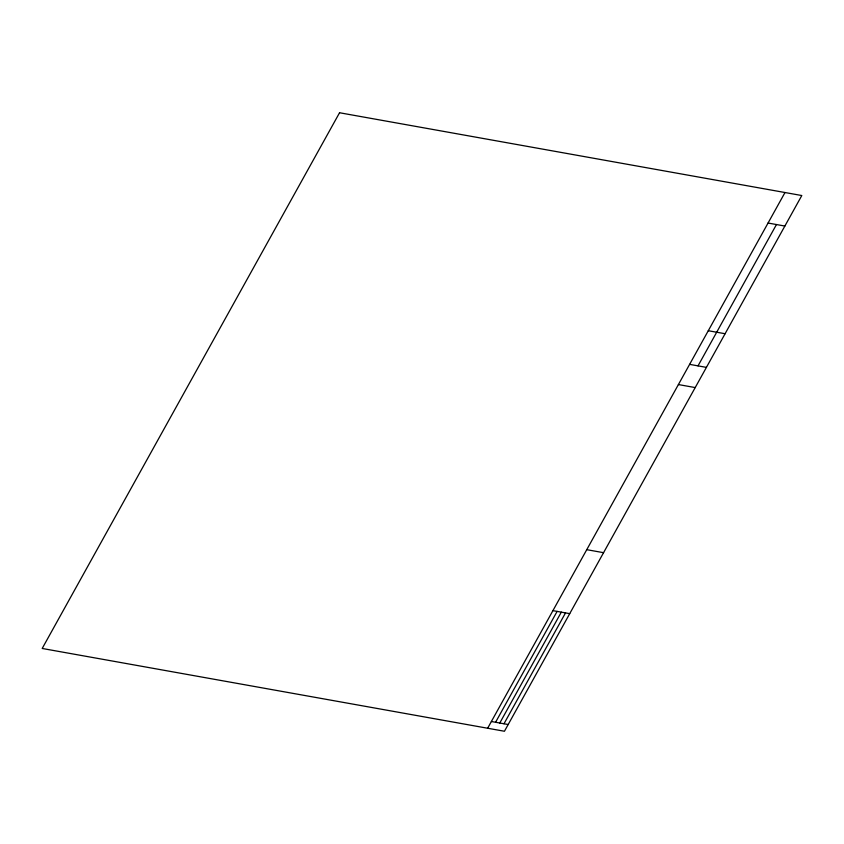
<?xml version="1.0" encoding="UTF-8"?>
<svg xmlns="http://www.w3.org/2000/svg" width="844" height="844" viewBox="0 0 844 844"><rect width="100%" height="100%" fill="white"/><g stroke="black" fill="none" stroke-linecap="round" stroke-linejoin="round"><path stroke-width="1.27" d="M487.642 728.245L784.994 192.527M495.576 722.264L557.124 611.394M499.785 723.023L561.323 612.143M698.02 365.874L776.459 224.546M503.984 723.772L565.522 612.902M768.061 223.038L784.867 226.044M708.285 330.721L725.101 333.728M689.611 364.365L706.417 367.383M678.407 384.558L695.213 387.575M586.759 549.676L603.566 552.683M552.915 610.645L569.732 613.651M491.377 721.514L508.183 724.521M339.552 112.748L42.2 648.466L504.448 731.252L801.8 195.534L339.552 112.748"/></g></svg>
